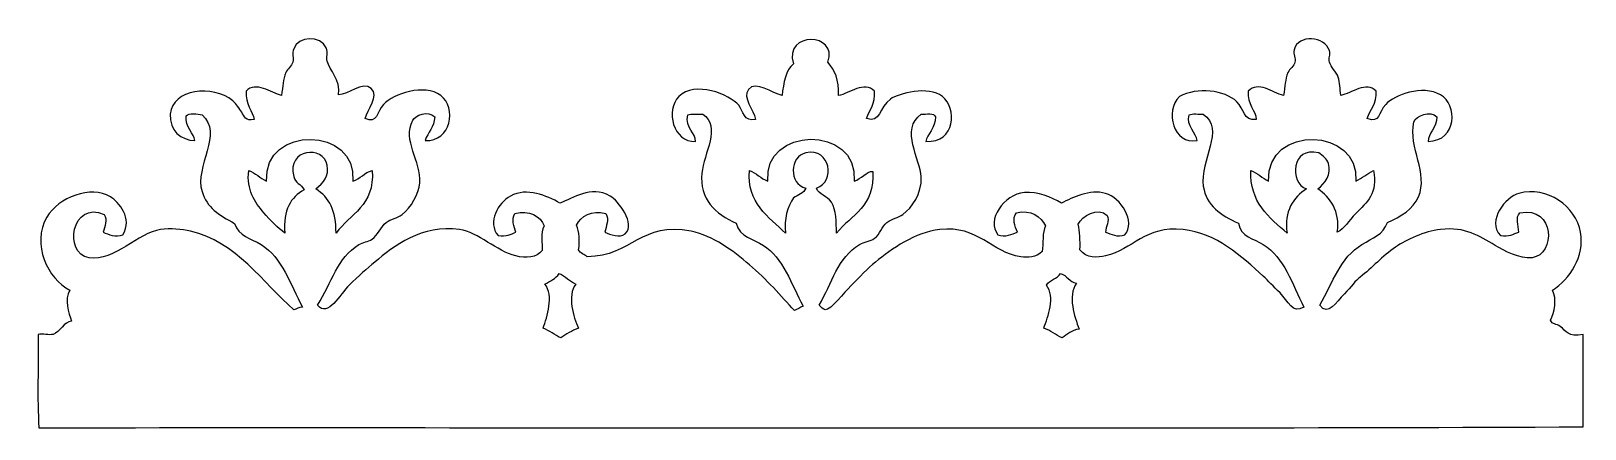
# Model space of a CAD drawing. Header units: centimetres. Extents: x -6.9 to 6.9, y -1.7 to 1.8.
import ezdxf

# ---------------------------------------------------------------- set-up
doc = ezdxf.new("R2010")
doc.units = ezdxf.units.CM
doc.header["$MEASUREMENT"] = 0
doc.layers.add('Layer 1', color=7, linetype='Continuous')

msp = doc.modelspace()

# ---------------------------------------------------------------- linework, layer by layer
at = {"layer": 'Layer 1'}
for points, knots in [([(-4.18021, 1.22833), (-4.09909, 1.22431), (-3.96653, 1.35237), (-3.89134, 1.28297), (-3.89134, 1.28297), (-3.82043, 1.21759), (-3.92243, 1.09461), (-3.94595, 1.01751), (-3.94595, 1.01751), (-3.83572, 0.96861), (-3.84483, 1.07365), (-3.78204, 1.14245), (-3.78204, 1.14245), (-3.69721, 1.23532), (-3.42107, 1.33022), (-3.27452, 1.22053), (-3.27452, 1.22053), (-3.13252, 1.11417), (-3.18361, 0.80921), (-3.41509, 0.82236), (-3.41509, 0.82236), (-3.39025, 0.89639), (-3.33209, 0.93716), (-3.32921, 1.03315), (-3.32921, 1.03315), (-3.39057, 1.09083), (-3.50114, 1.04553), (-3.52439, 1.00193), (-3.52439, 1.00193), (-3.61903, 0.82429), (-3.44451, 0.63456), (-3.46192, 0.44757), (-3.46192, 0.44757), (-3.47113, 0.34877), (-3.53733, 0.22873), (-3.61808, 0.16653), (-3.61808, 0.16653), (-3.65896, 0.13504), (-3.71926, 0.1266), (-3.75863, 0.09628), (-3.75863, 0.09628), (-3.81081, 0.05604), (-3.83197, -0.01717), (-3.88357, -0.05207), (-3.88357, -0.05207), (-3.91844, -0.0757), (-3.96609, -0.0775), (-4.00067, -0.09893), (-4.00067, -0.09893), (-4.19379, -0.21863), (-4.23869, -0.4317), (-4.36762, -0.63762), (-4.36762, -0.63762), (-4.27414, -0.75073), (-4.16974, -0.53906), (-4.08655, -0.45805), (-4.08655, -0.45805), (-4.00471, -0.37838), (-3.92634, -0.31226), (-3.86012, -0.25506), (-3.86012, -0.25506), (-3.69737, -0.11441), (-3.43594, 0.08173), (-3.11061, 0.03381), (-3.11061, 0.03381), (-2.93966, 0.00865), (-2.78171, -0.15899), (-2.61092, -0.20043), (-2.61092, -0.20043), (-2.52019, -0.22242), (-2.42666, -0.21477), (-2.37671, -0.15357), (-2.37671, -0.15357), (-2.37406, -0.09475), (-2.39523, 0.00534), (-2.3611, 0.06503), (-2.3611, 0.06503), (-2.38999, 0.15367), (-2.49334, 0.20812), (-2.61872, 0.17436), (-2.61872, 0.17436), (-2.65492, 0.1283), (-2.62346, 0.05514), (-2.61089, 0.01042), (-2.61089, 0.01042), (-2.65301, -0.00995), (-2.69632, -0.02908), (-2.76705, -0.02083), (-2.76705, -0.02083), (-2.86849, 0.09826), (-2.7671, 0.27058), (-2.65775, 0.33048), (-2.65775, 0.33048), (-2.51358, 0.40946), (-2.33641, 0.33344), (-2.22053, 0.26804), (-2.22053, 0.26804), (-2.10189, 0.3095), (-1.95198, 0.42716), (-1.77553, 0.33048), (-1.77553, 0.33048), (-1.70661, 0.2927), (-1.54238, 0.08167), (-1.64279, -0.00522), (-1.64279, -0.00522), (-1.68899, -0.0452), (-1.77363, -0.01099), (-1.82236, 0.01042), (-1.82236, 0.01042), (-1.81156, 0.06209), (-1.78056, 0.1226), (-1.81455, 0.17436), (-1.81455, 0.17436), (-1.93975, 0.21053), (-2.03455, 0.15015), (-2.0722, 0.07287), (-2.0722, 0.07287), (-2.05339, 0.01445), (-2.03778, -0.07408), (-2.05656, -0.14576), (-2.05656, -0.14576), (-2.04132, -0.17732), (-2.00282, -0.18571), (-1.97851, -0.2082), (-1.97851, -0.2082), (-1.58238, -0.20357), (-1.49932, 0.1097), (-1.05723, 0.01823), (-1.05723, 0.01823), (-0.86271, -0.02201), (-0.68811, -0.15301), (-0.54193, -0.27845), (-0.54193, -0.27845), (-0.39265, -0.40661), (-0.25774, -0.55629), (-0.14376, -0.68445), (-0.14376, -0.68445), (-0.11767, -0.67151), (-0.09177, -0.65836), (-0.06568, -0.6454), (-0.06568, -0.6454), (-0.16903, -0.45022), (-0.24793, -0.21558), (-0.41699, -0.10671), (-0.41699, -0.10671), (-0.50655, -0.04903), (-0.62649, -0.03443), (-0.65903, 0.08847), (-0.65903, 0.08847), (-0.84016, 0.17041), (-0.98695, 0.30228), (-0.96351, 0.53347), (-0.96351, 0.53347), (-0.94594, 0.7068), (-0.78968, 0.94442), (-0.9557, 1.05658), (-0.9557, 1.05658), (-1.00055, 1.0546), (-1.05524, 1.06243), (-1.08842, 1.04877), (-1.08842, 1.04877), (-1.11244, 0.92791), (-1.01333, 0.89039), (-1.01817, 0.81453), (-1.01817, 0.81453), (-1.217, 0.80289), (-1.28889, 1.09081), (-1.1665, 1.2127), (-1.1665, 1.2127), (-1.02561, 1.35304), (-0.71705, 1.23196), (-0.63561, 1.13462), (-0.63561, 1.13462), (-0.59836, 1.09009), (-0.58907, 0.97949), (-0.48728, 1.00971), (-0.48728, 1.00971), (-0.5013, 1.09504), (-0.60825, 1.20137), (-0.54975, 1.27517), (-0.54975, 1.27517), (-0.48614, 1.35539), (-0.33917, 1.23937), (-0.25305, 1.22053), (-0.25305, 1.22053), (-0.23762, 1.33261), (-0.22358, 1.44606), (-0.15156, 1.5016), (-0.15156, 1.5016), (-0.23961, 1.79195), (0.24778, 1.77973), (0.15292, 1.51721), (0.15292, 1.51721), (0.21256, 1.4467), (0.25516, 1.3592), (0.24661, 1.22053), (0.24661, 1.22053), (0.34377, 1.23889), (0.47817, 1.3533), (0.56673, 1.25958), (0.56673, 1.25958), (0.57665, 1.14554), (0.52204, 1.09607), (0.49648, 1.01754), (0.49648, 1.01754), (0.61951, 0.9683), (0.60872, 1.1179), (0.70727, 1.18931), (0.70727, 1.18931), (0.77905, 1.2413), (1.0443, 1.30898), (1.16791, 1.21273), (1.16791, 1.21273), (1.29726, 1.11198), (1.28869, 0.79852), (1.01958, 0.81456), (1.01958, 0.81456), (1.03247, 0.87266), (1.10695, 0.93484), (1.10544, 1.03316), (1.10544, 1.03316), (1.0956, 1.07274), (1.02448, 1.0511), (0.98053, 1.05658), (0.98053, 1.05658), (0.78831, 0.92513), (0.97571, 0.64539), (0.98053, 0.50225), (0.98053, 0.50225), (0.98577, 0.34519), (0.90007, 0.23132), (0.81657, 0.16655), (0.81657, 0.16655), (0.77897, 0.13737), (0.71947, 0.13041), (0.67602, 0.0963), (0.67602, 0.0963), (0.63109, 0.061), (0.61382, -0.00964), (0.56672, -0.04427), (0.56672, -0.04427), (0.52796, -0.07274), (0.47478, -0.07459), (0.43398, -0.09891), (0.43398, -0.09891), (0.24123, -0.21377), (0.18871, -0.44327), (0.07486, -0.6376), (0.07486, -0.6376), (0.09306, -0.65207), (0.11539, -0.67559), (0.1295, -0.67665), (0.1295, -0.67665), (0.17935, -0.68038), (0.3005, -0.52126), (0.35593, -0.46583), (0.35593, -0.46583), (0.43634, -0.38542), (0.50748, -0.3107), (0.57453, -0.25504), (0.57453, -0.25504), (0.71521, -0.13828), (0.92857, 0.0087), (1.14447, 0.03383), (1.14447, 0.03383), (1.48324, 0.07325), (1.60619, -0.17133), (1.86273, -0.20818), (1.86273, -0.20818), (1.91988, -0.21641), (2.0009, -0.21808), (2.05011, -0.16132), (2.05011, -0.16132), (2.06736, -0.09269), (2.04783, 0.01272), (2.08136, 0.06508), (2.08136, 0.06508), (2.04339, 0.14789), (1.94909, 0.21251), (1.82371, 0.18221), (1.82371, 0.18221), (1.78034, 0.13128), (1.81366, 0.0637), (1.83154, 0.01047), (1.83154, 0.01047), (1.78738, -0.00847), (1.72184, -0.03678), (1.65977, -0.01297), (1.65977, -0.01297), (1.55269, 0.11411), (1.71359, 0.34797), (1.89401, 0.36179), (1.89401, 0.36179), (2.01733, 0.37121), (2.13171, 0.32223), (2.22193, 0.2681), (2.22193, 0.2681), (2.32467, 0.31631), (2.4686, 0.39282), (2.6123, 0.35398), (2.6123, 0.35398), (2.74822, 0.31723), (2.88352, 0.10075), (2.78407, -0.01297), (2.78407, -0.01297), (2.72097, -0.03779), (2.65784, -0.0071), (2.6123, 0.01047), (2.6123, 0.01047), (2.61381, 0.06008), (2.6527, 0.10829), (2.62791, 0.15877), (2.62791, 0.15877), (2.54682, 0.23732), (2.40084, 0.15229), (2.37029, 0.08072), (2.37029, 0.08072), (2.38659, 0.01635), (2.38865, -0.06223), (2.3859, -0.14571), (2.3859, -0.14571), (2.44056, -0.22437), (2.54417, -0.21598), (2.61233, -0.20035), (2.61233, -0.20035), (2.85371, -0.145), (2.96362, 0.06937), (3.29937, 0.03389), (3.29937, 0.03389), (3.59351, 0.0028), (3.82123, -0.20585), (4.00986, -0.37989), (4.00986, -0.37989), (4.05283, -0.41955), (4.09974, -0.4698), (4.15819, -0.52824), (4.15819, -0.52824), (4.22979, -0.59981), (4.27064, -0.72147), (4.36901, -0.65315), (4.36901, -0.65315), (4.26728, -0.44934), (4.19518, -0.21418), (4.00986, -0.09885), (4.00986, -0.09885), (3.92548, -0.0463), (3.80957, -0.0331), (3.79126, 0.08853), (3.79126, 0.08853), (3.63219, 0.15857), (3.50607, 0.24479), (3.47895, 0.41645), (3.47895, 0.41645), (3.44265, 0.64637), (3.67718, 0.92228), (3.47895, 1.05666), (3.47895, 1.05666), (3.43847, 1.0529), (3.38206, 1.06507), (3.35404, 1.04885), (3.35404, 1.04885), (3.32382, 0.95543), (3.41926, 0.88044), (3.42429, 0.82242), (3.42429, 0.82242), (3.21384, 0.78273), (3.13282, 1.08203), (3.26816, 1.21279), (3.26816, 1.21279), (3.42501, 1.29598), (3.66765, 1.27023), (3.77563, 1.16593), (3.77563, 1.16593), (3.83934, 1.10441), (3.83217, 0.98956), (3.9474, 1.00977), (3.9474, 1.00977), (3.94838, 1.08629), (3.86175, 1.14267), (3.87715, 1.25962), (3.87715, 1.25962), (3.96285, 1.35053), (4.09017, 1.24904), (4.18944, 1.22057), (4.18944, 1.22057), (4.20439, 1.3082), (4.20251, 1.36114), (4.22849, 1.42356), (4.22849, 1.42356), (4.24296, 1.45833), (4.28358, 1.48267), (4.29093, 1.51725), (4.29093, 1.51725), (4.29765, 1.54874), (4.27278, 1.58755), (4.28312, 1.62655), (4.28312, 1.62655), (4.32, 1.7658), (4.5562, 1.74876), (4.59543, 1.61874), (4.59543, 1.61874), (4.60601, 1.58355), (4.58792, 1.54857), (4.59543, 1.51725), (4.59543, 1.51725), (4.60612, 1.47259), (4.65782, 1.43422), (4.67348, 1.38453), (4.67348, 1.38453), (4.69055, 1.33042), (4.68898, 1.28698), (4.69692, 1.22057), (4.69692, 1.22057), (4.78823, 1.2428), (4.92475, 1.35088), (5.00921, 1.25962), (5.00921, 1.25962), (5.01691, 1.14521), (4.95637, 1.09907), (4.93116, 1.01758), (4.93116, 1.01758), (5.04559, 0.97242), (5.02665, 1.06753), (5.0951, 1.14252), (5.0951, 1.14252), (5.17104, 1.22568), (5.42186, 1.31738), (5.57916, 1.2284), (5.57916, 1.2284), (5.73119, 1.14241), (5.73294, 0.81965), (5.46986, 0.81462), (5.46986, 0.81462), (5.4683, 0.88463), (5.55117, 0.93572), (5.54794, 1.03322), (5.54794, 1.03322), (5.48976, 1.09243), (5.36218, 1.04351), (5.34493, 0.98636), (5.34493, 0.98636), (5.29193, 0.75789), (5.47682, 0.53151), (5.38398, 0.32273), (5.38398, 0.32273), (5.33601, 0.21491), (5.2306, 0.1481), (5.11072, 0.09633), (5.11072, 0.09633), (5.07167, -0.01064), (4.9801, -0.04131), (4.88432, -0.09888), (4.88432, -0.09888), (4.68784, -0.21694), (4.63162, -0.42979), (4.50956, -0.63757), (4.50956, -0.63757), (4.58777, -0.73785), (4.65527, -0.60897), (4.72816, -0.53608), (4.72816, -0.53608), (4.78743, -0.47681), (4.82889, -0.41535), (4.86871, -0.38775), (4.86871, -0.38775), (4.97372, -0.30647), (5.06421, -0.2014), (5.18102, -0.12229), (5.18102, -0.12229), (5.27923, -0.0558), (5.43502, 0.0173), (5.57919, 0.03384), (5.57919, 0.03384), (5.80469, 0.05974), (5.91915, -0.02326), (6.06325, -0.10671), (6.06325, -0.10671), (6.14548, -0.15431), (6.28053, -0.22927), (6.39117, -0.21601), (6.39117, -0.21601), (6.5972, -0.19132), (6.5999, 0.2445), (6.28187, 0.18216), (6.28187, 0.18216), (6.24221, 0.13578), (6.26914, 0.07445), (6.27406, 0.01042), (6.27406, 0.01042), (6.22614, -0.00673), (6.185, -0.03067), (6.1101, -0.02083), (6.1101, -0.02083), (5.98736, 0.11464), (6.15812, 0.32207), (6.27406, 0.35393), (6.27406, 0.35393), (6.52314, 0.42238), (6.78013, 0.23918), (6.82056, 0.01042), (6.82056, 0.01042), (6.85903, -0.2072), (6.72423, -0.40426), (6.57074, -0.50491), (6.57074, -0.50491), (6.61532, -0.57944), (6.58751, -0.70406), (6.55513, -0.77034), (6.55513, -0.77034), (6.57101, -0.81019), (6.60604, -0.7986), (6.64101, -0.82498), (6.64101, -0.82498), (6.69567, -0.86626), (6.7057, -0.92333), (6.844, -0.89525), (6.844, -0.89525), (6.844, -1.16849), (6.844, -1.44175), (6.844, -1.71501), (6.844, -1.71501), (2.29986, -1.73321), (-2.27727, -1.7176), (-6.83454, -1.72282), (-6.83454, -1.72282), (-6.85269, -1.46252), (-6.83719, -1.16854), (-6.84235, -0.89526), (-6.84235, -0.89526), (-6.79978, -0.88518), (-6.74599, -0.90608), (-6.70961, -0.89526), (-6.70961, -0.89526), (-6.64667, -0.87647), (-6.61523, -0.78133), (-6.54567, -0.77813), (-6.54567, -0.77813), (-6.57218, -0.70775), (-6.61274, -0.58221), (-6.56128, -0.50489), (-6.56128, -0.50489), (-6.75643, -0.40386), (-6.90459, -0.09551), (-6.76444, 0.14309), (-6.76444, 0.14309), (-6.66181, 0.31782), (-6.37484, 0.43027), (-6.20231, 0.32266), (-6.20231, 0.32266), (-6.13021, 0.27771), (-5.99787, 0.13248), (-6.09301, -0.01304), (-6.09301, -0.01304), (-6.15529, -0.03701), (-6.22189, -0.00981), (-6.26478, 0.0104), (-6.26478, 0.0104), (-6.25279, 0.05922), (-6.22655, 0.11951), (-6.25695, 0.16653), (-6.25695, 0.16653), (-6.544, 0.29721), (-6.62472, -0.18066), (-6.38969, -0.21603), (-6.38969, -0.21603), (-6.16546, -0.24979), (-5.954, 0.00553), (-5.75731, 0.03379), (-5.75731, 0.03379), (-5.67074, 0.04625), (-5.56969, 0.0353), (-5.49185, 0.01818), (-5.49185, 0.01818), (-5.09029, -0.07009), (-4.84598, -0.44267), (-4.5784, -0.6767), (-4.5784, -0.6767), (-4.54874, -0.67255), (-4.53509, -0.65231), (-4.50032, -0.65326), (-4.50032, -0.65326), (-4.61047, -0.45178), (-4.67788, -0.21633), (-4.86727, -0.09896), (-4.86727, -0.09896), (-4.95596, -0.04398), (-5.0683, -0.0281), (-5.10151, 0.08842), (-5.10151, 0.08842), (-5.24216, 0.15959), (-5.34596, 0.22984), (-5.39038, 0.36949), (-5.39038, 0.36949), (-5.46047, 0.58991), (-5.19758, 0.88799), (-5.39038, 1.04873), (-5.39038, 1.04873), (-5.42517, 1.05833), (-5.50783, 1.06704), (-5.53093, 1.04092), (-5.53093, 1.04092), (-5.53998, 0.93816), (-5.45968, 0.88325), (-5.45285, 0.82232), (-5.45285, 0.82232), (-5.57668, 0.82219), (-5.68214, 0.91313), (-5.67148, 1.05656), (-5.67148, 1.05656), (-5.65486, 1.28034), (-5.29593, 1.32085), (-5.11718, 1.17366), (-5.11718, 1.17366), (-5.08562, 1.1477), (-5.0618, 1.10527), (-5.0391, 1.07217), (-5.0391, 1.07217), (-5.01698, 1.03997), (-5.00539, 0.98621), (-4.9298, 1.0097), (-4.9298, 1.0097), (-4.93737, 1.07828), (-5.01084, 1.14673), (-5.00005, 1.25955), (-5.00005, 1.25955), (-4.91599, 1.35043), (-4.77603, 1.24577), (-4.68774, 1.2205), (-4.68774, 1.2205), (-4.67192, 1.30538), (-4.67554, 1.3611), (-4.64871, 1.42349), (-4.64871, 1.42349), (-4.63379, 1.45818), (-4.5964, 1.4804), (-4.58624, 1.51718), (-4.58624, 1.51718), (-4.57714, 1.55007), (-4.5936, 1.59351), (-4.57843, 1.63428), (-4.57843, 1.63428), (-4.53551, 1.74972), (-4.34187, 1.75572), (-4.28956, 1.64209), (-4.28956, 1.64209), (-4.27125, 1.6023), (-4.29141, 1.56062), (-4.28175, 1.52499), (-4.28175, 1.52499), (-4.26061, 1.4474), (-4.16219, 1.35906), (-4.18021, 1.22833)], [0, 0, 0, 0, 0.00609756, 0.00609756, 0.00609756, 0.00609756, 0.01219512, 0.01219512, 0.01219512, 0.01219512, 0.01829268, 0.01829268, 0.01829268, 0.01829268, 0.02439024, 0.02439024, 0.02439024, 0.02439024, 0.0304878, 0.0304878, 0.0304878, 0.0304878, 0.03658537, 0.03658537, 0.03658537, 0.03658537, 0.04268293, 0.04268293, 0.04268293, 0.04268293, 0.04878049, 0.04878049, 0.04878049, 0.04878049, 0.05487805, 0.05487805, 0.05487805, 0.05487805, 0.06097561, 0.06097561, 0.06097561, 0.06097561, 0.06707317, 0.06707317, 0.06707317, 0.06707317, 0.07317073, 0.07317073, 0.07317073, 0.07317073, 0.07926829, 0.07926829, 0.07926829, 0.07926829, 0.08536585, 0.08536585, 0.08536585, 0.08536585, 0.09146341, 0.09146341, 0.09146341, 0.09146341, 0.09756098, 0.09756098, 0.09756098, 0.09756098, 0.10365854, 0.10365854, 0.10365854, 0.10365854, 0.1097561, 0.1097561, 0.1097561, 0.1097561, 0.11585366, 0.11585366, 0.11585366, 0.11585366, 0.12195122, 0.12195122, 0.12195122, 0.12195122, 0.12804878, 0.12804878, 0.12804878, 0.12804878, 0.13414634, 0.13414634, 0.13414634, 0.13414634, 0.1402439, 0.1402439, 0.1402439, 0.1402439, 0.14634146, 0.14634146, 0.14634146, 0.14634146, 0.15243902, 0.15243902, 0.15243902, 0.15243902, 0.15853659, 0.15853659, 0.15853659, 0.15853659, 0.16463415, 0.16463415, 0.16463415, 0.16463415, 0.17073171, 0.17073171, 0.17073171, 0.17073171, 0.17682927, 0.17682927, 0.17682927, 0.17682927, 0.18292683, 0.18292683, 0.18292683, 0.18292683, 0.18902439, 0.18902439, 0.18902439, 0.18902439, 0.19512195, 0.19512195, 0.19512195, 0.19512195, 0.20121951, 0.20121951, 0.20121951, 0.20121951, 0.20731707, 0.20731707, 0.20731707, 0.20731707, 0.21341463, 0.21341463, 0.21341463, 0.21341463, 0.2195122, 0.2195122, 0.2195122, 0.2195122, 0.22560976, 0.22560976, 0.22560976, 0.22560976, 0.23170732, 0.23170732, 0.23170732, 0.23170732, 0.23780488, 0.23780488, 0.23780488, 0.23780488, 0.24390244, 0.24390244, 0.24390244, 0.24390244, 0.25, 0.25, 0.25, 0.25, 0.25609756, 0.25609756, 0.25609756, 0.25609756, 0.26219512, 0.26219512, 0.26219512, 0.26219512, 0.26829268, 0.26829268, 0.26829268, 0.26829268, 0.27439024, 0.27439024, 0.27439024, 0.27439024, 0.2804878, 0.2804878, 0.2804878, 0.2804878, 0.28658537, 0.28658537, 0.28658537, 0.28658537, 0.29268293, 0.29268293, 0.29268293, 0.29268293, 0.29878049, 0.29878049, 0.29878049, 0.29878049, 0.30487805, 0.30487805, 0.30487805, 0.30487805, 0.31097561, 0.31097561, 0.31097561, 0.31097561, 0.31707317, 0.31707317, 0.31707317, 0.31707317, 0.32317073, 0.32317073, 0.32317073, 0.32317073, 0.32926829, 0.32926829, 0.32926829, 0.32926829, 0.33536585, 0.33536585, 0.33536585, 0.33536585, 0.34146341, 0.34146341, 0.34146341, 0.34146341, 0.34756098, 0.34756098, 0.34756098, 0.34756098, 0.35365854, 0.35365854, 0.35365854, 0.35365854, 0.3597561, 0.3597561, 0.3597561, 0.3597561, 0.36585366, 0.36585366, 0.36585366, 0.36585366, 0.37195122, 0.37195122, 0.37195122, 0.37195122, 0.37804878, 0.37804878, 0.37804878, 0.37804878, 0.38414634, 0.38414634, 0.38414634, 0.38414634, 0.3902439, 0.3902439, 0.3902439, 0.3902439, 0.39634146, 0.39634146, 0.39634146, 0.39634146, 0.40243902, 0.40243902, 0.40243902, 0.40243902, 0.40853659, 0.40853659, 0.40853659, 0.40853659, 0.41463415, 0.41463415, 0.41463415, 0.41463415, 0.42073171, 0.42073171, 0.42073171, 0.42073171, 0.42682927, 0.42682927, 0.42682927, 0.42682927, 0.43292683, 0.43292683, 0.43292683, 0.43292683, 0.43902439, 0.43902439, 0.43902439, 0.43902439, 0.44512195, 0.44512195, 0.44512195, 0.44512195, 0.45121951, 0.45121951, 0.45121951, 0.45121951, 0.45731707, 0.45731707, 0.45731707, 0.45731707, 0.46341463, 0.46341463, 0.46341463, 0.46341463, 0.4695122, 0.4695122, 0.4695122, 0.4695122, 0.47560976, 0.47560976, 0.47560976, 0.47560976, 0.48170732, 0.48170732, 0.48170732, 0.48170732, 0.48780488, 0.48780488, 0.48780488, 0.48780488, 0.49390244, 0.49390244, 0.49390244, 0.49390244, 0.5, 0.5, 0.5, 0.5, 0.50609756, 0.50609756, 0.50609756, 0.50609756, 0.51219512, 0.51219512, 0.51219512, 0.51219512, 0.51829268, 0.51829268, 0.51829268, 0.51829268, 0.52439024, 0.52439024, 0.52439024, 0.52439024, 0.5304878, 0.5304878, 0.5304878, 0.5304878, 0.53658537, 0.53658537, 0.53658537, 0.53658537, 0.54268293, 0.54268293, 0.54268293, 0.54268293, 0.54878049, 0.54878049, 0.54878049, 0.54878049, 0.55487805, 0.55487805, 0.55487805, 0.55487805, 0.56097561, 0.56097561, 0.56097561, 0.56097561, 0.56707317, 0.56707317, 0.56707317, 0.56707317, 0.57317073, 0.57317073, 0.57317073, 0.57317073, 0.57926829, 0.57926829, 0.57926829, 0.57926829, 0.58536585, 0.58536585, 0.58536585, 0.58536585, 0.59146341, 0.59146341, 0.59146341, 0.59146341, 0.59756098, 0.59756098, 0.59756098, 0.59756098, 0.60365854, 0.60365854, 0.60365854, 0.60365854, 0.6097561, 0.6097561, 0.6097561, 0.6097561, 0.61585366, 0.61585366, 0.61585366, 0.61585366, 0.62195122, 0.62195122, 0.62195122, 0.62195122, 0.62804878, 0.62804878, 0.62804878, 0.62804878, 0.63414634, 0.63414634, 0.63414634, 0.63414634, 0.6402439, 0.6402439, 0.6402439, 0.6402439, 0.64634146, 0.64634146, 0.64634146, 0.64634146, 0.65243902, 0.65243902, 0.65243902, 0.65243902, 0.65853659, 0.65853659, 0.65853659, 0.65853659, 0.66463415, 0.66463415, 0.66463415, 0.66463415, 0.67073171, 0.67073171, 0.67073171, 0.67073171, 0.67682927, 0.67682927, 0.67682927, 0.67682927, 0.68292683, 0.68292683, 0.68292683, 0.68292683, 0.68902439, 0.68902439, 0.68902439, 0.68902439, 0.69512195, 0.69512195, 0.69512195, 0.69512195, 0.70121951, 0.70121951, 0.70121951, 0.70121951, 0.70731707, 0.70731707, 0.70731707, 0.70731707, 0.71341463, 0.71341463, 0.71341463, 0.71341463, 0.7195122, 0.7195122, 0.7195122, 0.7195122, 0.72560976, 0.72560976, 0.72560976, 0.72560976, 0.73170732, 0.73170732, 0.73170732, 0.73170732, 0.73780488, 0.73780488, 0.73780488, 0.73780488, 0.74390244, 0.74390244, 0.74390244, 0.74390244, 0.75, 0.75, 0.75, 0.75, 0.75609756, 0.75609756, 0.75609756, 0.75609756, 0.76219512, 0.76219512, 0.76219512, 0.76219512, 0.76829268, 0.76829268, 0.76829268, 0.76829268, 0.77439024, 0.77439024, 0.77439024, 0.77439024, 0.7804878, 0.7804878, 0.7804878, 0.7804878, 0.78658537, 0.78658537, 0.78658537, 0.78658537, 0.79268293, 0.79268293, 0.79268293, 0.79268293, 0.79878049, 0.79878049, 0.79878049, 0.79878049, 0.80487805, 0.80487805, 0.80487805, 0.80487805, 0.81097561, 0.81097561, 0.81097561, 0.81097561, 0.81707317, 0.81707317, 0.81707317, 0.81707317, 0.82317073, 0.82317073, 0.82317073, 0.82317073, 0.82926829, 0.82926829, 0.82926829, 0.82926829, 0.83536585, 0.83536585, 0.83536585, 0.83536585, 0.84146341, 0.84146341, 0.84146341, 0.84146341, 0.84756098, 0.84756098, 0.84756098, 0.84756098, 0.85365854, 0.85365854, 0.85365854, 0.85365854, 0.8597561, 0.8597561, 0.8597561, 0.8597561, 0.86585366, 0.86585366, 0.86585366, 0.86585366, 0.87195122, 0.87195122, 0.87195122, 0.87195122, 0.87804878, 0.87804878, 0.87804878, 0.87804878, 0.88414634, 0.88414634, 0.88414634, 0.88414634, 0.8902439, 0.8902439, 0.8902439, 0.8902439, 0.89634146, 0.89634146, 0.89634146, 0.89634146, 0.90243902, 0.90243902, 0.90243902, 0.90243902, 0.90853659, 0.90853659, 0.90853659, 0.90853659, 0.91463415, 0.91463415, 0.91463415, 0.91463415, 0.92073171, 0.92073171, 0.92073171, 0.92073171, 0.92682927, 0.92682927, 0.92682927, 0.92682927, 0.93292683, 0.93292683, 0.93292683, 0.93292683, 0.93902439, 0.93902439, 0.93902439, 0.93902439, 0.94512195, 0.94512195, 0.94512195, 0.94512195, 0.95121951, 0.95121951, 0.95121951, 0.95121951, 0.95731707, 0.95731707, 0.95731707, 0.95731707, 0.96341463, 0.96341463, 0.96341463, 0.96341463, 0.9695122, 0.9695122, 0.9695122, 0.9695122, 0.97560976, 0.97560976, 0.97560976, 0.97560976, 0.98170732, 0.98170732, 0.98170732, 0.98170732, 0.98780488, 0.98780488, 0.98780488, 0.98780488, 1, 1, 1, 1]), ([(-4.82039, 0.46321), (-4.87595, 0.49094), (-4.91781, 0.53235), (-4.97652, 0.5569), (-4.97652, 0.5569), (-4.99808, 0.38402), (-4.92329, 0.27716), (-4.8438, 0.18214), (-4.8438, 0.18214), (-4.78702, 0.1143), (-4.72, 0.04876), (-4.65642, 0.00259), (-4.65642, 0.00259), (-4.67497, 0.20595), (-4.60501, 0.3207), (-4.48465, 0.38515), (-4.48465, 0.38515), (-4.51473, 0.44024), (-4.56413, 0.44458), (-4.57834, 0.50225), (-4.57834, 0.50225), (-4.63972, 0.7517), (-4.31558, 0.78199), (-4.28166, 0.60374), (-4.28166, 0.60374), (-4.26351, 0.50849), (-4.31211, 0.44967), (-4.38315, 0.39295), (-4.38315, 0.39295), (-4.25927, 0.31709), (-4.20276, 0.20081), (-4.20358, 0.00258), (-4.20358, 0.00258), (-4.08036, 0.1708), (-3.85896, 0.24089), (-3.88349, 0.55688), (-3.88349, 0.55688), (-3.95398, 0.53891), (-3.98617, 0.48258), (-4.05523, 0.46319), (-4.05523, 0.46319), (-4.00897, 0.94327), (-4.84053, 0.96671), (-4.82039, 0.46321)], [0, 0, 0, 0, 0.08333333, 0.08333333, 0.08333333, 0.08333333, 0.16666667, 0.16666667, 0.16666667, 0.16666667, 0.25, 0.25, 0.25, 0.25, 0.33333333, 0.33333333, 0.33333333, 0.33333333, 0.41666667, 0.41666667, 0.41666667, 0.41666667, 0.5, 0.5, 0.5, 0.5, 0.58333333, 0.58333333, 0.58333333, 0.58333333, 0.66666667, 0.66666667, 0.66666667, 0.66666667, 0.75, 0.75, 0.75, 0.75, 0.83333333, 0.83333333, 0.83333333, 0.83333333, 1, 1, 1, 1]), ([(-0.37801, 0.46321), (-0.44217, 0.48493), (-0.47842, 0.53454), (-0.54195, 0.5569), (-0.54195, 0.5569), (-0.56534, 0.27316), (-0.37082, 0.13994), (-0.22183, 0.0026), (-0.22183, 0.0026), (-0.2376, 0.12709), (-0.20431, 0.23668), (-0.15158, 0.31489), (-0.15158, 0.31489), (-0.11115, 0.3395), (-0.0599, 0.35333), (-0.04228, 0.40077), (-0.04228, 0.40077), (-0.19823, 0.43622), (-0.18222, 0.68435), (-0.04228, 0.71306), (-0.04228, 0.71306), (0.17968, 0.75859), (0.22408, 0.45649), (0.05141, 0.40077), (0.05141, 0.40077), (0.07557, 0.33886), (0.14727, 0.33386), (0.18415, 0.27583), (0.18415, 0.27583), (0.23043, 0.20307), (0.2258, 0.1011), (0.23101, 0.00259), (0.23101, 0.00259), (0.35992, 0.16253), (0.57108, 0.24024), (0.55113, 0.54909), (0.55113, 0.54909), (0.49702, 0.55004), (0.44749, 0.48173), (0.38717, 0.46321), (0.38717, 0.46321), (0.42357, 0.9684), (-0.42545, 0.94369), (-0.37801, 0.46321)], [0, 0, 0, 0, 0.08333333, 0.08333333, 0.08333333, 0.08333333, 0.16666667, 0.16666667, 0.16666667, 0.16666667, 0.25, 0.25, 0.25, 0.25, 0.33333333, 0.33333333, 0.33333333, 0.33333333, 0.41666667, 0.41666667, 0.41666667, 0.41666667, 0.5, 0.5, 0.5, 0.5, 0.58333333, 0.58333333, 0.58333333, 0.58333333, 0.66666667, 0.66666667, 0.66666667, 0.66666667, 0.75, 0.75, 0.75, 0.75, 0.83333333, 0.83333333, 0.83333333, 0.83333333, 1, 1, 1, 1]), ([(4.05657, 0.46321), (4.00204, 0.49197), (3.95844, 0.53163), (3.90044, 0.5569), (3.90044, 0.5569), (3.88597, 0.28208), (4.06448, 0.13288), (4.22056, 0.0026), (4.22056, 0.0026), (4.19011, 0.19448), (4.27893, 0.32039), (4.3923, 0.39297), (4.3923, 0.39297), (4.24085, 0.4475), (4.25495, 0.77603), (4.50163, 0.71306), (4.50163, 0.71306), (4.53764, 0.68785), (4.57405, 0.6621), (4.58749, 0.61937), (4.58749, 0.61937), (4.61823, 0.52179), (4.55458, 0.44067), (4.4938, 0.39297), (4.4938, 0.39297), (4.60252, 0.31733), (4.69306, 0.19821), (4.66557, 0.01041), (4.66557, 0.01041), (4.72423, 0.03856), (4.76818, 0.11185), (4.82953, 0.17435), (4.82953, 0.17435), (4.92788, 0.27457), (5.02879, 0.35493), (4.98566, 0.55691), (4.98566, 0.55691), (4.92978, 0.52953), (4.88737, 0.48862), (4.82953, 0.46322), (4.82953, 0.46322), (4.87093, 0.93689), (4.03812, 0.97234), (4.05657, 0.46321)], [0, 0, 0, 0, 0.08333333, 0.08333333, 0.08333333, 0.08333333, 0.16666667, 0.16666667, 0.16666667, 0.16666667, 0.25, 0.25, 0.25, 0.25, 0.33333333, 0.33333333, 0.33333333, 0.33333333, 0.41666667, 0.41666667, 0.41666667, 0.41666667, 0.5, 0.5, 0.5, 0.5, 0.58333333, 0.58333333, 0.58333333, 0.58333333, 0.66666667, 0.66666667, 0.66666667, 0.66666667, 0.75, 0.75, 0.75, 0.75, 0.83333333, 0.83333333, 0.83333333, 0.83333333, 1, 1, 1, 1]), ([(-2.22835, -0.35658), (-2.25555, -0.40227), (-2.30712, -0.42357), (-2.35331, -0.45027), (-2.35331, -0.45027), (-2.27304, -0.54848), (-2.33172, -0.74168), (-2.36892, -0.84064), (-2.36892, -0.84064), (-2.31084, -0.86324), (-2.26698, -0.90007), (-2.21276, -0.92652), (-2.21276, -0.92652), (-2.16741, -0.8912), (-2.11338, -0.86455), (-2.05663, -0.84064), (-2.05663, -0.84064), (-2.0996, -0.74153), (-2.15987, -0.55568), (-2.08007, -0.45027), (-2.08007, -0.45027), (-2.1336, -0.42317), (-2.17088, -0.37978), (-2.22835, -0.35658)], [0, 0, 0, 0, 0.14285714, 0.14285714, 0.14285714, 0.14285714, 0.28571429, 0.28571429, 0.28571429, 0.28571429, 0.42857143, 0.42857143, 0.42857143, 0.42857143, 0.57142857, 0.57142857, 0.57142857, 0.57142857, 0.71428571, 0.71428571, 0.71428571, 0.71428571, 1, 1, 1, 1]), ([(2.21406, -0.35658), (2.18353, -0.40153), (2.11868, -0.41214), (2.08912, -0.45807), (2.08912, -0.45807), (2.16924, -0.56652), (2.10476, -0.73723), (2.0657, -0.84063), (2.0657, -0.84063), (2.12838, -0.86121), (2.17029, -0.9026), (2.22964, -0.92651), (2.22964, -0.92651), (2.27266, -0.89407), (2.31158, -0.85751), (2.37797, -0.84843), (2.37797, -0.84843), (2.33847, -0.73638), (2.27579, -0.55876), (2.35455, -0.44245), (2.35455, -0.44245), (2.29158, -0.42995), (2.27367, -0.37243), (2.21406, -0.35658)], [0, 0, 0, 0, 0.14285714, 0.14285714, 0.14285714, 0.14285714, 0.28571429, 0.28571429, 0.28571429, 0.28571429, 0.42857143, 0.42857143, 0.42857143, 0.42857143, 0.57142857, 0.57142857, 0.57142857, 0.57142857, 0.71428571, 0.71428571, 0.71428571, 0.71428571, 1, 1, 1, 1])]:
    msp.add_open_spline(points, degree=3, knots=knots, dxfattribs=at)

doc.saveas('drawing.dxf')
